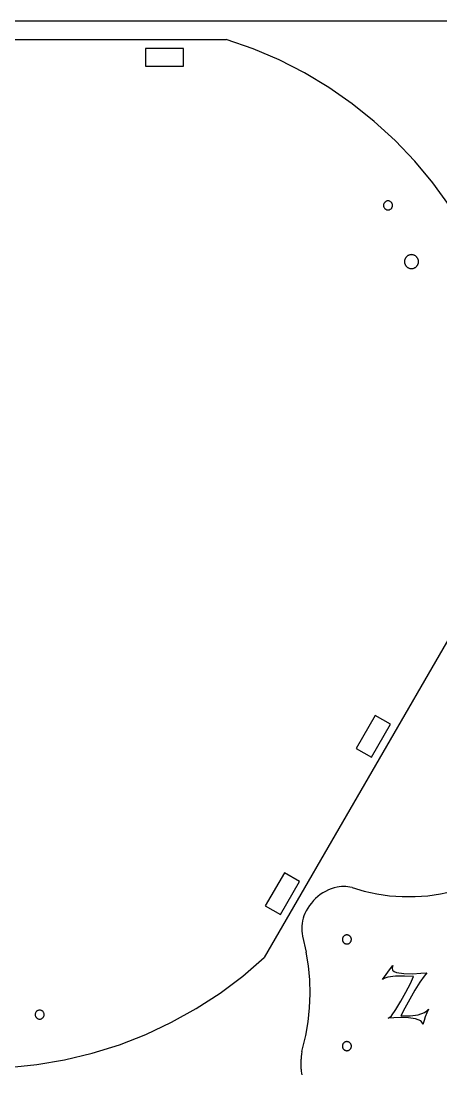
# Model space of a CAD drawing. Extents: x -22.1 to 21.9, y -13.2 to 13.2.
# Drawn here: x 3.41 to 9.91, y -3.48 to 12.85 of the extents above; entities that cross this region are included whole.
import ezdxf

# ---------------------------------------------------------------- set-up
doc = ezdxf.new("R2010")
doc.units = 0
doc.header["$MEASUREMENT"] = 0
doc.layers.get('0').update_dxf_attribs({"linetype": 'CONTINUOUS'})

msp = doc.modelspace()

# ---------------------------------------------------------------- linework, layer by layer
for p, q in [((21.907, 12.848), (-22.093, 12.848)), ((-1.038, 12.563), (6.585, 12.563)), ((5.333, 12.422), (5.333, 12.15)), ((5.926, 12.422), (5.333, 12.422)), ((5.926, 12.15), (5.926, 12.422)), ((7, 12.418), (6.585, 12.563)), ((7.404, 12.245), (7, 12.418)), ((5.333, 12.15), (5.926, 12.15)), ((7.796, 12.045), (7.404, 12.245)), ((8.173, 11.819), (7.796, 12.045)), ((8.534, 11.568), (8.173, 11.819)), ((8.877, 11.294), (8.534, 11.568)), ((9.201, 10.996), (8.877, 11.294)), ((9.504, 10.678), (9.201, 10.996)), ((9.785, 10.34), (9.504, 10.678)), ((10.042, 9.983), (9.785, 10.34)), ((9.021, 9.999), (9.02, 9.992)), ((9.02, 9.992), (9.021, 9.985)), ((9.022, 10.006), (9.021, 9.999)), ((9.021, 9.985), (9.022, 9.977)), ((9.024, 10.014), (9.022, 10.006)), ((9.022, 9.977), (9.024, 9.97)), ((9.026, 10.02), (9.024, 10.014)), ((9.024, 9.97), (9.026, 9.964)), ((9.03, 10.027), (9.026, 10.02)), ((9.026, 9.964), (9.03, 9.957)), ((9.034, 10.033), (9.03, 10.027)), ((9.038, 10.039), (9.034, 10.033)), ((9.044, 10.044), (9.038, 10.039)), ((9.049, 10.048), (9.044, 10.044)), ((9.055, 10.052), (9.049, 10.048)), ((9.062, 10.056), (9.055, 10.052)), ((9.069, 10.058), (9.062, 10.056)), ((9.076, 10.06), (9.069, 10.058)), ((9.083, 10.061), (9.076, 10.06)), ((9.09, 10.062), (9.083, 10.061)), ((9.098, 10.061), (9.09, 10.062)), ((9.105, 10.06), (9.098, 10.061)), ((9.112, 10.058), (9.105, 10.06)), ((9.119, 10.056), (9.112, 10.058)), ((9.125, 10.052), (9.119, 10.056)), ((9.131, 10.048), (9.125, 10.052)), ((9.137, 10.044), (9.131, 10.048)), ((9.142, 10.039), (9.137, 10.044)), ((9.147, 10.033), (9.142, 10.039)), ((9.151, 10.027), (9.147, 10.033)), ((9.154, 10.02), (9.151, 10.027)), ((9.151, 9.957), (9.154, 9.964)), ((9.157, 10.014), (9.154, 10.02)), ((9.154, 9.964), (9.157, 9.97)), ((9.159, 10.006), (9.157, 10.014)), ((9.157, 9.97), (9.159, 9.977)), ((9.16, 9.999), (9.159, 10.006)), ((9.159, 9.977), (9.16, 9.985)), ((9.16, 9.992), (9.16, 9.999)), ((9.16, 9.985), (9.16, 9.992)), ((9.03, 9.957), (9.034, 9.951)), ((9.034, 9.951), (9.038, 9.945)), ((9.038, 9.945), (9.044, 9.94)), ((9.044, 9.94), (9.049, 9.935)), ((9.049, 9.935), (9.055, 9.931)), ((9.055, 9.931), (9.062, 9.928)), ((9.062, 9.928), (9.069, 9.925)), ((9.069, 9.925), (9.076, 9.924)), ((9.076, 9.924), (9.083, 9.922)), ((9.083, 9.922), (9.09, 9.922)), ((9.09, 9.922), (9.098, 9.922)), ((9.098, 9.922), (9.105, 9.924)), ((9.105, 9.924), (9.112, 9.925)), ((9.112, 9.925), (9.119, 9.928)), ((9.119, 9.928), (9.125, 9.931)), ((9.125, 9.931), (9.131, 9.935)), ((9.131, 9.935), (9.137, 9.94)), ((9.137, 9.94), (9.142, 9.945)), ((9.142, 9.945), (9.147, 9.951)), ((9.147, 9.951), (9.151, 9.957)), ((9.349, 9.148), (9.347, 9.142)), ((9.351, 9.155), (9.349, 9.148)), ((9.354, 9.162), (9.351, 9.155)), ((9.356, 9.168), (9.354, 9.162)), ((9.36, 9.175), (9.356, 9.168)), ((9.364, 9.181), (9.36, 9.175)), ((9.368, 9.186), (9.364, 9.181)), ((9.372, 9.192), (9.368, 9.186)), ((9.377, 9.197), (9.372, 9.192)), ((9.382, 9.202), (9.377, 9.197)), ((9.388, 9.206), (9.382, 9.202)), ((9.393, 9.21), (9.388, 9.206)), ((9.399, 9.214), (9.393, 9.21)), ((9.406, 9.217), (9.399, 9.214)), ((9.412, 9.22), (9.406, 9.217)), ((9.419, 9.223), (9.412, 9.22)), ((9.426, 9.225), (9.419, 9.223)), ((9.432, 9.227), (9.426, 9.225)), ((9.439, 9.228), (9.432, 9.227)), ((9.446, 9.228), (9.439, 9.228)), ((9.454, 9.229), (9.446, 9.228)), ((9.461, 9.228), (9.454, 9.229)), ((9.468, 9.228), (9.461, 9.228)), ((9.475, 9.227), (9.468, 9.228)), ((9.482, 9.225), (9.475, 9.227)), ((9.488, 9.223), (9.482, 9.225)), ((9.495, 9.22), (9.488, 9.223)), ((9.501, 9.217), (9.495, 9.22)), ((9.508, 9.214), (9.501, 9.217)), ((9.514, 9.21), (9.508, 9.214)), ((9.519, 9.206), (9.514, 9.21)), ((9.525, 9.202), (9.519, 9.206)), ((9.53, 9.197), (9.525, 9.202)), ((9.535, 9.192), (9.53, 9.197)), ((9.539, 9.186), (9.535, 9.192)), ((9.544, 9.181), (9.539, 9.186)), ((9.547, 9.175), (9.544, 9.181)), ((9.551, 9.168), (9.547, 9.175)), ((9.554, 9.162), (9.551, 9.168)), ((9.556, 9.155), (9.554, 9.162)), ((9.558, 9.148), (9.556, 9.155)), ((9.56, 9.142), (9.558, 9.148)), ((9.346, 9.127), (9.345, 9.12)), ((9.345, 9.12), (9.346, 9.113)), ((9.347, 9.142), (9.346, 9.135)), ((9.346, 9.135), (9.346, 9.127)), ((9.346, 9.113), (9.346, 9.106)), ((9.346, 9.106), (9.347, 9.099)), ((9.347, 9.099), (9.349, 9.092)), ((9.349, 9.092), (9.351, 9.086)), ((9.351, 9.086), (9.354, 9.079)), ((9.354, 9.079), (9.356, 9.073)), ((9.356, 9.073), (9.36, 9.066)), ((9.36, 9.066), (9.364, 9.06)), ((9.364, 9.06), (9.368, 9.054)), ((9.368, 9.054), (9.372, 9.049)), ((9.372, 9.049), (9.377, 9.044)), ((9.377, 9.044), (9.382, 9.039)), ((9.382, 9.039), (9.388, 9.034)), ((9.388, 9.034), (9.393, 9.03)), ((9.393, 9.03), (9.399, 9.027)), ((9.399, 9.027), (9.406, 9.023)), ((9.406, 9.023), (9.412, 9.02)), ((9.412, 9.02), (9.419, 9.018)), ((9.419, 9.018), (9.426, 9.016)), ((9.426, 9.016), (9.432, 9.014)), ((9.432, 9.014), (9.439, 9.013)), ((9.439, 9.013), (9.446, 9.012)), ((9.446, 9.012), (9.454, 9.012)), ((9.454, 9.012), (9.461, 9.012)), ((9.461, 9.012), (9.468, 9.013)), ((9.468, 9.013), (9.475, 9.014)), ((9.475, 9.014), (9.482, 9.016)), ((9.482, 9.016), (9.488, 9.018)), ((9.488, 9.018), (9.495, 9.02)), ((9.495, 9.02), (9.501, 9.023)), ((9.501, 9.023), (9.508, 9.027)), ((9.508, 9.027), (9.514, 9.03)), ((9.514, 9.03), (9.519, 9.034)), ((9.519, 9.034), (9.525, 9.039)), ((9.525, 9.039), (9.53, 9.044)), ((9.53, 9.044), (9.535, 9.049)), ((9.535, 9.049), (9.539, 9.054)), ((9.539, 9.054), (9.544, 9.06)), ((9.544, 9.06), (9.547, 9.066)), ((9.547, 9.066), (9.551, 9.073)), ((9.551, 9.073), (9.554, 9.079)), ((9.554, 9.079), (9.556, 9.086)), ((9.556, 9.086), (9.558, 9.092)), ((9.558, 9.092), (9.56, 9.099)), ((9.561, 9.135), (9.56, 9.142)), ((9.56, 9.099), (9.561, 9.106)), ((9.562, 9.127), (9.561, 9.135)), ((9.561, 9.106), (9.562, 9.113)), ((9.562, 9.12), (9.562, 9.127)), ((9.562, 9.113), (9.562, 9.12)), ((10.987, 4.939), (7.175, -1.663)), ((8.892, 2.089), (8.596, 1.576)), ((9.128, 1.953), (8.892, 2.089)), ((8.832, 1.44), (9.128, 1.953)), ((8.596, 1.576), (8.832, 1.44)), ((7.485, -0.349), (7.188, -0.862)), ((7.424, -0.998), (7.721, -0.485)), ((7.721, -0.485), (7.485, -0.349)), ((8.124, -0.637), (8.082, -0.661)), ((8.167, -0.616), (8.124, -0.637)), ((8.211, -0.598), (8.167, -0.616)), ((8.256, -0.584), (8.211, -0.598)), ((8.303, -0.572), (8.256, -0.584)), ((8.335, -0.566), (8.303, -0.572)), ((8.368, -0.562), (8.335, -0.566)), ((8.402, -0.561), (8.368, -0.562)), ((8.435, -0.562), (8.402, -0.561)), ((8.468, -0.565), (8.435, -0.562)), ((8.5, -0.571), (8.468, -0.565)), ((8.533, -0.579), (8.5, -0.571)), ((8.533, -0.579), (8.723, -0.635)), ((8.723, -0.635), (8.917, -0.677)), ((9.903, -0.677), (10.097, -0.635)), ((7.935, -0.781), (7.903, -0.818)), ((7.968, -0.748), (7.935, -0.781)), ((8.004, -0.716), (7.968, -0.748)), ((8.042, -0.687), (8.004, -0.716)), ((8.082, -0.661), (8.042, -0.687)), ((8.917, -0.677), (9.113, -0.705)), ((9.113, -0.705), (9.311, -0.719)), ((9.311, -0.719), (9.509, -0.719)), ((9.509, -0.719), (9.707, -0.705)), ((9.707, -0.705), (9.903, -0.677)), ((7.188, -0.862), (7.424, -0.998)), ((7.825, -0.937), (7.804, -0.98)), ((7.848, -0.896), (7.825, -0.937)), ((7.874, -0.856), (7.848, -0.896)), ((7.903, -0.818), (7.874, -0.856)), ((7.761, -1.133), (7.756, -1.172)), ((7.767, -1.094), (7.761, -1.133)), ((7.777, -1.055), (7.767, -1.094)), ((7.789, -1.017), (7.777, -1.055)), ((7.804, -0.98), (7.789, -1.017)), ((7.756, -1.172), (7.754, -1.212)), ((7.754, -1.212), (7.755, -1.252)), ((7.755, -1.252), (7.759, -1.291)), ((7.759, -1.291), (7.765, -1.33)), ((7.765, -1.33), (7.823, -1.58)), ((8.384, -1.378), (8.383, -1.382)), ((8.383, -1.382), (8.384, -1.387)), ((8.385, -1.369), (8.384, -1.373)), ((8.384, -1.373), (8.384, -1.378)), ((8.384, -1.387), (8.384, -1.392)), ((8.384, -1.392), (8.385, -1.396)), ((8.386, -1.364), (8.385, -1.369)), ((8.385, -1.396), (8.386, -1.4)), ((8.387, -1.36), (8.386, -1.364)), ((8.386, -1.4), (8.387, -1.405)), ((8.389, -1.356), (8.387, -1.36)), ((8.387, -1.405), (8.389, -1.409)), ((8.391, -1.351), (8.389, -1.356)), ((8.389, -1.409), (8.391, -1.413)), ((8.393, -1.347), (8.391, -1.351)), ((8.391, -1.413), (8.393, -1.417)), ((8.395, -1.344), (8.393, -1.347)), ((8.393, -1.417), (8.395, -1.421)), ((8.398, -1.34), (8.395, -1.344)), ((8.395, -1.421), (8.398, -1.425)), ((8.401, -1.336), (8.398, -1.34)), ((8.398, -1.425), (8.401, -1.428)), ((8.404, -1.333), (8.401, -1.336)), ((8.401, -1.428), (8.404, -1.432)), ((8.407, -1.33), (8.404, -1.333)), ((8.404, -1.432), (8.407, -1.435)), ((8.411, -1.327), (8.407, -1.33)), ((8.407, -1.435), (8.411, -1.438)), ((8.414, -1.324), (8.411, -1.327)), ((8.411, -1.438), (8.414, -1.44)), ((8.418, -1.322), (8.414, -1.324)), ((8.414, -1.44), (8.418, -1.443)), ((8.422, -1.32), (8.418, -1.322)), ((8.418, -1.443), (8.422, -1.445)), ((8.427, -1.318), (8.422, -1.32)), ((8.422, -1.445), (8.427, -1.447)), ((8.431, -1.316), (8.427, -1.318)), ((8.427, -1.447), (8.431, -1.449)), ((8.435, -1.315), (8.431, -1.316)), ((8.431, -1.449), (8.435, -1.45)), ((8.44, -1.314), (8.435, -1.315)), ((8.435, -1.45), (8.44, -1.451)), ((8.444, -1.313), (8.44, -1.314)), ((8.44, -1.451), (8.444, -1.452)), ((8.449, -1.313), (8.444, -1.313)), ((8.444, -1.452), (8.449, -1.452)), ((8.453, -1.313), (8.449, -1.313)), ((8.449, -1.452), (8.453, -1.452)), ((8.458, -1.313), (8.453, -1.313)), ((8.453, -1.452), (8.458, -1.452)), ((8.462, -1.313), (8.458, -1.313)), ((8.458, -1.452), (8.462, -1.452)), ((8.467, -1.314), (8.462, -1.313)), ((8.462, -1.452), (8.467, -1.451)), ((8.471, -1.315), (8.467, -1.314)), ((8.467, -1.451), (8.471, -1.45)), ((8.476, -1.316), (8.471, -1.315)), ((8.471, -1.45), (8.476, -1.449)), ((8.48, -1.318), (8.476, -1.316)), ((8.476, -1.449), (8.48, -1.447)), ((8.484, -1.32), (8.48, -1.318)), ((8.48, -1.447), (8.484, -1.445)), ((8.488, -1.322), (8.484, -1.32)), ((8.484, -1.445), (8.488, -1.443)), ((8.492, -1.324), (8.488, -1.322)), ((8.488, -1.443), (8.492, -1.44)), ((8.496, -1.327), (8.492, -1.324)), ((8.492, -1.44), (8.496, -1.438)), ((8.499, -1.33), (8.496, -1.327)), ((8.496, -1.438), (8.499, -1.435)), ((8.503, -1.333), (8.499, -1.33)), ((8.499, -1.435), (8.503, -1.432)), ((8.506, -1.336), (8.503, -1.333)), ((8.503, -1.432), (8.506, -1.428)), ((8.509, -1.34), (8.506, -1.336)), ((8.506, -1.428), (8.509, -1.425)), ((8.511, -1.344), (8.509, -1.34)), ((8.509, -1.425), (8.511, -1.421)), ((8.514, -1.347), (8.511, -1.344)), ((8.511, -1.421), (8.514, -1.417)), ((8.516, -1.351), (8.514, -1.347)), ((8.514, -1.417), (8.516, -1.413)), ((8.518, -1.356), (8.516, -1.351)), ((8.516, -1.413), (8.518, -1.409)), ((8.519, -1.36), (8.518, -1.356)), ((8.518, -1.409), (8.519, -1.405)), ((8.521, -1.364), (8.519, -1.36)), ((8.519, -1.405), (8.521, -1.4)), ((8.522, -1.369), (8.521, -1.364)), ((8.521, -1.4), (8.522, -1.396)), ((8.523, -1.373), (8.522, -1.369)), ((8.522, -1.396), (8.523, -1.392)), ((8.523, -1.378), (8.523, -1.373)), ((8.523, -1.382), (8.523, -1.378)), ((8.523, -1.387), (8.523, -1.382)), ((8.523, -1.392), (8.523, -1.387)), ((7.858, -1.793), (7.823, -1.58)), ((6.842, -1.95), (7.175, -1.663)), ((7.878, -2.009), (7.858, -1.793)), ((9.115, -1.855), (9.167, -1.786)), ((9.167, -1.786), (9.152, -1.826)), ((6.49, -2.213), (6.842, -1.95)), ((9.005, -2.002), (9.063, -1.925)), ((9.063, -1.925), (9.115, -1.855)), ((9.205, -1.952), (9.087, -1.969)), ((9.152, -1.826), (9.159, -1.856)), ((9.159, -1.856), (9.184, -1.879)), ((9.184, -1.879), (9.224, -1.895)), ((9.343, -1.949), (9.205, -1.952)), ((9.224, -1.895), (9.336, -1.912)), ((9.336, -1.912), (9.468, -1.913)), ((9.486, -1.956), (9.343, -1.949)), ((9.437, -2.063), (9.486, -1.956)), ((9.468, -1.913), (9.596, -1.907)), ((9.649, -1.951), (9.584, -2.045)), ((9.596, -1.907), (9.693, -1.901)), ((9.693, -1.901), (9.649, -1.951)), ((7.884, -2.225), (7.878, -2.009)), ((9.04, -1.983), (9.005, -2.002)), ((9.087, -1.969), (9.04, -1.983)), ((9.367, -2.199), (9.437, -2.063)), ((9.584, -2.045), (9.507, -2.169)), ((6.122, -2.453), (6.49, -2.213)), ((7.876, -2.441), (7.884, -2.225)), ((9.288, -2.341), (9.367, -2.199)), ((9.507, -2.169), (9.426, -2.308)), ((7.854, -2.657), (7.876, -2.441)), ((9.21, -2.47), (9.288, -2.341)), ((9.35, -2.446), (9.288, -2.568)), ((9.426, -2.308), (9.35, -2.446)), ((3.627, -2.54), (3.626, -2.547)), ((3.626, -2.547), (3.627, -2.555)), ((3.628, -2.533), (3.627, -2.54)), ((3.627, -2.555), (3.628, -2.562)), ((3.63, -2.526), (3.628, -2.533)), ((3.628, -2.562), (3.63, -2.569)), ((3.632, -2.519), (3.63, -2.526)), ((3.63, -2.569), (3.632, -2.576)), ((3.636, -2.512), (3.632, -2.519)), ((3.632, -2.576), (3.636, -2.582)), ((3.64, -2.506), (3.636, -2.512)), ((3.636, -2.582), (3.64, -2.588)), ((3.644, -2.5), (3.64, -2.506)), ((3.64, -2.588), (3.644, -2.594)), ((3.649, -2.495), (3.644, -2.5)), ((3.644, -2.594), (3.649, -2.599)), ((3.655, -2.491), (3.649, -2.495)), ((3.649, -2.599), (3.655, -2.604)), ((3.661, -2.487), (3.655, -2.491)), ((3.655, -2.604), (3.661, -2.608)), ((3.668, -2.483), (3.661, -2.487)), ((3.661, -2.608), (3.668, -2.611)), ((3.674, -2.481), (3.668, -2.483)), ((3.668, -2.611), (3.674, -2.614)), ((3.682, -2.479), (3.674, -2.481)), ((3.689, -2.478), (3.682, -2.479)), ((3.696, -2.477), (3.689, -2.478)), ((3.703, -2.478), (3.696, -2.477)), ((3.711, -2.479), (3.703, -2.478)), ((3.718, -2.481), (3.711, -2.479)), ((3.724, -2.483), (3.718, -2.481)), ((3.718, -2.614), (3.724, -2.611)), ((3.731, -2.487), (3.724, -2.483)), ((3.724, -2.611), (3.731, -2.608)), ((3.737, -2.491), (3.731, -2.487)), ((3.731, -2.608), (3.737, -2.604)), ((3.743, -2.495), (3.737, -2.491)), ((3.737, -2.604), (3.743, -2.599)), ((3.748, -2.5), (3.743, -2.495)), ((3.743, -2.599), (3.748, -2.594)), ((3.753, -2.506), (3.748, -2.5)), ((3.748, -2.594), (3.753, -2.588)), ((3.757, -2.512), (3.753, -2.506)), ((3.753, -2.588), (3.757, -2.582)), ((3.76, -2.519), (3.757, -2.512)), ((3.757, -2.582), (3.76, -2.576)), ((3.763, -2.526), (3.76, -2.519)), ((3.76, -2.576), (3.763, -2.569)), ((3.764, -2.533), (3.763, -2.526)), ((3.763, -2.569), (3.764, -2.562)), ((3.766, -2.54), (3.764, -2.533)), ((3.764, -2.562), (3.766, -2.555)), ((3.766, -2.547), (3.766, -2.54)), ((3.766, -2.555), (3.766, -2.547)), ((5.737, -2.666), (6.122, -2.453)), ((9.095, -2.602), (9.115, -2.591)), ((9.182, -2.596), (9.095, -2.602)), ((9.115, -2.591), (9.142, -2.564)), ((9.142, -2.564), (9.21, -2.47)), ((9.293, -2.593), (9.182, -2.596)), ((9.288, -2.568), (9.431, -2.564)), ((9.41, -2.597), (9.293, -2.593)), ((9.518, -2.613), (9.41, -2.597)), ((9.431, -2.564), (9.558, -2.549)), ((9.558, -2.549), (9.657, -2.516)), ((9.666, -2.579), (9.648, -2.636)), ((9.657, -2.516), (9.693, -2.491)), ((9.689, -2.521), (9.666, -2.579)), ((9.718, -2.461), (9.689, -2.521)), ((9.693, -2.491), (9.718, -2.461)), ((3.674, -2.614), (3.682, -2.616)), ((3.682, -2.616), (3.689, -2.617)), ((3.689, -2.617), (3.696, -2.617)), ((3.696, -2.617), (3.703, -2.617)), ((3.703, -2.617), (3.711, -2.616)), ((3.711, -2.616), (3.718, -2.614)), ((5.34, -2.854), (5.737, -2.666)), ((7.817, -2.87), (7.854, -2.657)), ((9.597, -2.644), (9.518, -2.613)), ((9.62, -2.668), (9.597, -2.644)), ((9.629, -2.698), (9.62, -2.668)), ((9.648, -2.636), (9.629, -2.698)), ((4.93, -3.013), (5.34, -2.854)), ((7.757, -3.119), (7.817, -2.87)), ((4.511, -3.145), (4.93, -3.013)), ((8.384, -3.031), (8.383, -3.036)), ((8.383, -3.036), (8.384, -3.041)), ((8.385, -3.022), (8.384, -3.027)), ((8.384, -3.027), (8.384, -3.031)), ((8.384, -3.041), (8.384, -3.045)), ((8.384, -3.045), (8.385, -3.05)), ((8.386, -3.018), (8.385, -3.022)), ((8.385, -3.05), (8.386, -3.054)), ((8.387, -3.013), (8.386, -3.018)), ((8.386, -3.054), (8.387, -3.058)), ((8.389, -3.009), (8.387, -3.013)), ((8.387, -3.058), (8.389, -3.063)), ((8.391, -3.005), (8.389, -3.009)), ((8.389, -3.063), (8.391, -3.067)), ((8.393, -3.001), (8.391, -3.005)), ((8.391, -3.067), (8.393, -3.071)), ((8.395, -2.997), (8.393, -3.001)), ((8.393, -3.071), (8.395, -3.075)), ((8.398, -2.993), (8.395, -2.997)), ((8.395, -3.075), (8.398, -3.078)), ((8.401, -2.99), (8.398, -2.993)), ((8.398, -3.078), (8.401, -3.082)), ((8.404, -2.987), (8.401, -2.99)), ((8.401, -3.082), (8.404, -3.085)), ((8.407, -2.983), (8.404, -2.987)), ((8.404, -3.085), (8.407, -3.088)), ((8.411, -2.98), (8.407, -2.983)), ((8.407, -3.088), (8.411, -3.091)), ((8.414, -2.978), (8.411, -2.98)), ((8.411, -3.091), (8.414, -3.094)), ((8.418, -2.975), (8.414, -2.978)), ((8.414, -3.094), (8.418, -3.096)), ((8.422, -2.973), (8.418, -2.975)), ((8.418, -3.096), (8.422, -3.099)), ((8.427, -2.971), (8.422, -2.973)), ((8.422, -3.099), (8.427, -3.1)), ((8.431, -2.97), (8.427, -2.971)), ((8.427, -3.1), (8.431, -3.102)), ((8.435, -2.968), (8.431, -2.97)), ((8.431, -3.102), (8.435, -3.103)), ((8.44, -2.967), (8.435, -2.968)), ((8.444, -2.967), (8.44, -2.967)), ((8.449, -2.966), (8.444, -2.967)), ((8.453, -2.966), (8.449, -2.966)), ((8.458, -2.966), (8.453, -2.966)), ((8.462, -2.967), (8.458, -2.966)), ((8.467, -2.967), (8.462, -2.967)), ((8.471, -2.968), (8.467, -2.967)), ((8.476, -2.97), (8.471, -2.968)), ((8.471, -3.103), (8.476, -3.102)), ((8.48, -2.971), (8.476, -2.97)), ((8.476, -3.102), (8.48, -3.1)), ((8.484, -2.973), (8.48, -2.971)), ((8.48, -3.1), (8.484, -3.099)), ((8.488, -2.975), (8.484, -2.973)), ((8.484, -3.099), (8.488, -3.096)), ((8.492, -2.978), (8.488, -2.975)), ((8.488, -3.096), (8.492, -3.094)), ((8.496, -2.98), (8.492, -2.978)), ((8.492, -3.094), (8.496, -3.091)), ((8.499, -2.983), (8.496, -2.98)), ((8.496, -3.091), (8.499, -3.088)), ((8.503, -2.987), (8.499, -2.983)), ((8.499, -3.088), (8.503, -3.085)), ((8.506, -2.99), (8.503, -2.987)), ((8.503, -3.085), (8.506, -3.082)), ((8.509, -2.993), (8.506, -2.99)), ((8.506, -3.082), (8.509, -3.078)), ((8.511, -2.997), (8.509, -2.993)), ((8.509, -3.078), (8.511, -3.075)), ((8.514, -3.001), (8.511, -2.997)), ((8.511, -3.075), (8.514, -3.071)), ((8.516, -3.005), (8.514, -3.001)), ((8.514, -3.071), (8.516, -3.067)), ((8.518, -3.009), (8.516, -3.005)), ((8.516, -3.067), (8.518, -3.063)), ((8.519, -3.013), (8.518, -3.009)), ((8.518, -3.063), (8.519, -3.058)), ((8.521, -3.018), (8.519, -3.013)), ((8.519, -3.058), (8.521, -3.054)), ((8.522, -3.022), (8.521, -3.018)), ((8.521, -3.054), (8.522, -3.05)), ((8.523, -3.027), (8.522, -3.022)), ((8.522, -3.05), (8.523, -3.045)), ((8.523, -3.031), (8.523, -3.027)), ((8.523, -3.036), (8.523, -3.031)), ((8.523, -3.041), (8.523, -3.036)), ((8.523, -3.045), (8.523, -3.041)), ((3.65, -3.322), (4.083, -3.248)), ((4.083, -3.248), (4.511, -3.145)), ((7.746, -3.198), (7.745, -3.238)), ((7.745, -3.39), (7.745, -3.238)), ((7.75, -3.158), (7.746, -3.198)), ((7.757, -3.119), (7.75, -3.158)), ((8.435, -3.103), (8.44, -3.104)), ((8.44, -3.104), (8.444, -3.105)), ((8.444, -3.105), (8.449, -3.106)), ((8.449, -3.106), (8.453, -3.106)), ((8.453, -3.106), (8.458, -3.106)), ((8.458, -3.106), (8.462, -3.105)), ((8.462, -3.105), (8.467, -3.104)), ((8.467, -3.104), (8.471, -3.103)), ((3.213, -3.367), (3.65, -3.322)), ((7.745, -3.39), (7.746, -3.421)), ((7.746, -3.421), (7.749, -3.452)), ((7.749, -3.452), (7.754, -3.482))]:
    msp.add_line(p, q)

doc.saveas('drawing.dxf')
